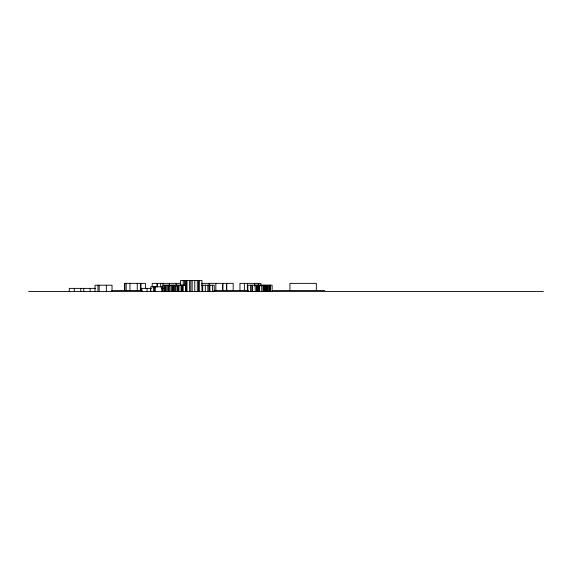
<?xml version="1.0" encoding="UTF-8"?>
<svg xmlns="http://www.w3.org/2000/svg" width="572" height="572" viewBox="0 0 572 572"><rect width="100%" height="100%" fill="white"/><g stroke="black" fill="none" stroke-linecap="round" stroke-linejoin="round"><path stroke-width="0.86" d="M180.659 283.354L152.195 283.354L152.195 286.922M201.766 283.354L233.19 283.354L233.19 290.49M162.941 285.206L185.514 285.206L185.514 291.548M201.351 285.206L214.235 285.206L214.235 291.548M95.517 288.381L69.284 288.381L69.284 291.548M151.365 288.381L141.806 288.381L141.806 291.548M161.583 288.381L163.428 288.381M111.719 290.49L142.042 290.49M213.949 290.49L248.37 290.49M272.186 290.49L324.846 290.49M28.6 291.548L543.4 291.548M316.345 290.49L316.345 283.354L289.925 283.354L289.925 290.49M272.129 291.548L272.129 285.206L247.855 285.206L247.855 291.548M270.542 285.206L270.542 291.548M270.427 285.206L270.427 291.548M269.591 285.206L269.591 291.548M269.476 285.206L269.476 291.548M268.168 285.206L268.168 291.548M267.853 285.206L267.853 291.548M266.974 285.206L266.974 291.548M266.223 285.206L266.223 291.548M265.665 285.206L265.665 291.548M265.351 285.206L265.351 291.548M264.243 285.206L264.243 291.548M264.135 285.206L264.135 291.548M263.292 285.206L263.292 291.548M263.184 285.206L263.184 291.548M261.704 285.206L261.704 291.548M260.882 286.036L260.882 283.354L239.954 283.354L239.954 290.49M259.316 285.206L259.316 291.548M259.109 285.206L259.109 291.548M258.666 285.206L258.723 291.548M258.294 283.354L258.294 286.036M257.765 285.206L257.765 291.548M257.65 285.206L257.65 291.548M256.807 285.206L256.807 291.548M256.699 285.206L256.699 291.548M255.219 285.206L255.219 291.548M254.669 283.354L254.669 286.036M252.624 285.206L252.624 291.548M251.78 285.206L251.78 291.548M250.457 285.206L250.457 291.548M247.354 283.354L247.354 290.49M244.394 283.354L244.394 290.49M226.762 283.354L226.762 290.49M226.583 283.354L226.583 290.49M226.426 283.354L226.426 290.49M222.958 283.354L222.958 290.49M222.458 283.354L222.458 290.49M215.837 283.354L215.837 290.49M212.519 285.206L212.519 291.548M209.888 285.206L209.888 291.548M209.18 283.354L209.18 286.036M208.994 285.206L208.994 291.548M207.865 285.206L207.865 291.548M205.319 285.206L205.319 291.548M202.71 285.206L202.71 291.548M201.959 291.548L201.959 280.452L180.623 280.452L180.623 285.571M199.335 280.452L199.335 291.548M198.434 280.452L198.434 291.548M197.304 280.452L197.304 291.548M194.766 280.452L194.766 291.548M192.149 280.452L192.149 291.548M190.798 280.452L190.798 291.548M189.611 280.452L189.611 291.548M186.994 280.452L186.994 291.548M186.215 280.452L186.215 291.548M185.75 280.452L185.75 291.548M184.42 280.452L184.42 285.571M183.233 280.452L183.233 285.571M183.19 285.206L183.19 291.548M182.425 285.206L182.425 291.548M181.825 285.206L181.825 291.548M181.324 285.206L181.324 291.548M181.152 285.206L181.152 291.548M178.993 285.206L178.993 291.548M177.956 285.206L177.956 291.548M177.763 285.206L177.763 291.548M176.948 285.206L176.948 291.548M176.197 283.354L176.197 286.036M175.511 285.206L175.511 291.548M174.632 285.206L174.632 291.548M173.623 285.206L173.623 291.548M173.423 285.206L173.423 291.548M172.444 285.206L172.444 291.548M172.193 285.206L172.193 291.548M171.121 285.206L171.121 291.548M169.748 285.206L169.748 291.548M169.541 283.354L169.541 286.036M168.711 285.206L168.711 291.548M168.511 285.206L168.511 291.548M167.696 285.206L167.696 291.548M166.259 285.206L166.259 291.548M165.38 285.206L165.38 291.548M164.371 285.206L164.371 291.548M164.178 285.206L164.178 291.548M162.92 283.354L162.941 291.548M162.162 291.548L162.162 286.794L150.808 286.794L150.808 291.548M162.026 286.794L162.026 291.548M160.646 283.354L160.646 286.922M157.557 283.354L157.557 286.922M156.921 283.354L156.921 286.922M155.312 286.794L155.312 291.548M154.411 286.794L154.411 291.548M153.382 286.794L153.382 291.548M150.443 288.381L150.443 291.548M147.083 288.381L147.083 291.548M145.424 288.71L145.424 283.354L124.496 283.354L124.496 290.49M140.991 283.354L140.991 290.49M140.355 283.354L140.355 290.49M137.259 283.354L137.259 290.49M129.944 283.354L129.944 290.49M126.19 283.354L126.19 290.49M124.868 283.354L124.868 290.49M112.033 291.548L112.033 285.206L95.031 285.206L95.031 291.548M106.349 285.206L106.349 291.548M99.178 285.206L99.178 291.548M97.976 285.206L97.976 291.548M90.176 288.381L90.176 291.548M83.741 288.381L83.741 291.548M80.766 288.381L80.766 291.548M74.324 288.381L74.324 291.548"/></g></svg>
